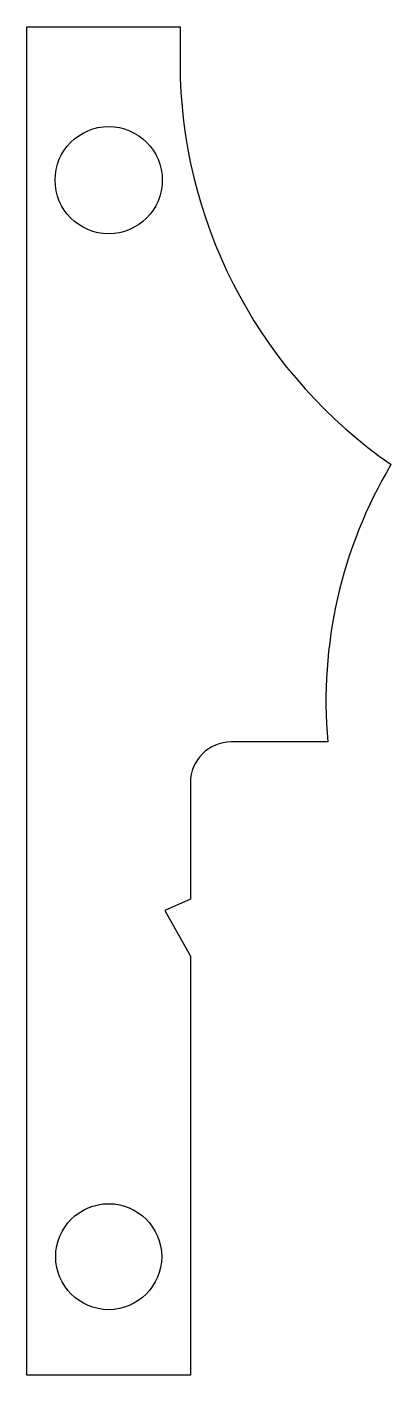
# Model space of a CAD drawing. Header units: millimetres. Extents: x -870 to -834, y -2 to 130.
import ezdxf

# ---------------------------------------------------------------- set-up
doc = ezdxf.new("R2010")
doc.units = ezdxf.units.MM

msp = doc.modelspace()

# ---------------------------------------------------------------- linework, layer by layer
at = {"color": 7, "linetype": 'Continuous', "lineweight": 25}
for p, q in [((-869.6, -2.2), (-869.6, 129.8)), ((-869.6, 129.8), (-854.6, 129.8)), ((-854.6, 129.8), (-854.6, 124.8)), ((-840.15, 59.8), (-849.6, 59.8)), ((-853.6, 55.8), (-853.6, 44.4)), ((-853.6, 44.4), (-856.1, 43.3)), ((-856.1, 43.3), (-853.6, 38.83)), ((-853.6, 38.83), (-853.6, -2.2)), ((-853.6, -2.2), (-869.6, -2.2))]:
    msp.add_line(p, q, dxfattribs=at)
for centre, radius in [((-861.6, 114.8), 5.25), ((-861.6, 9.39), 5.19)]:
    msp.add_circle(centre, radius, dxfattribs=at)
for centre, radius, start, end in [((-806.72, 126.36), 47.9, 181.8627, 235.3471), ((-795.08, 63.81), 45.25, 149.24, 185.0834), ((-849.6, 55.8), 4, 90, 180)]:
    msp.add_arc(centre, radius, start, end, dxfattribs=at)

doc.saveas('drawing.dxf')
